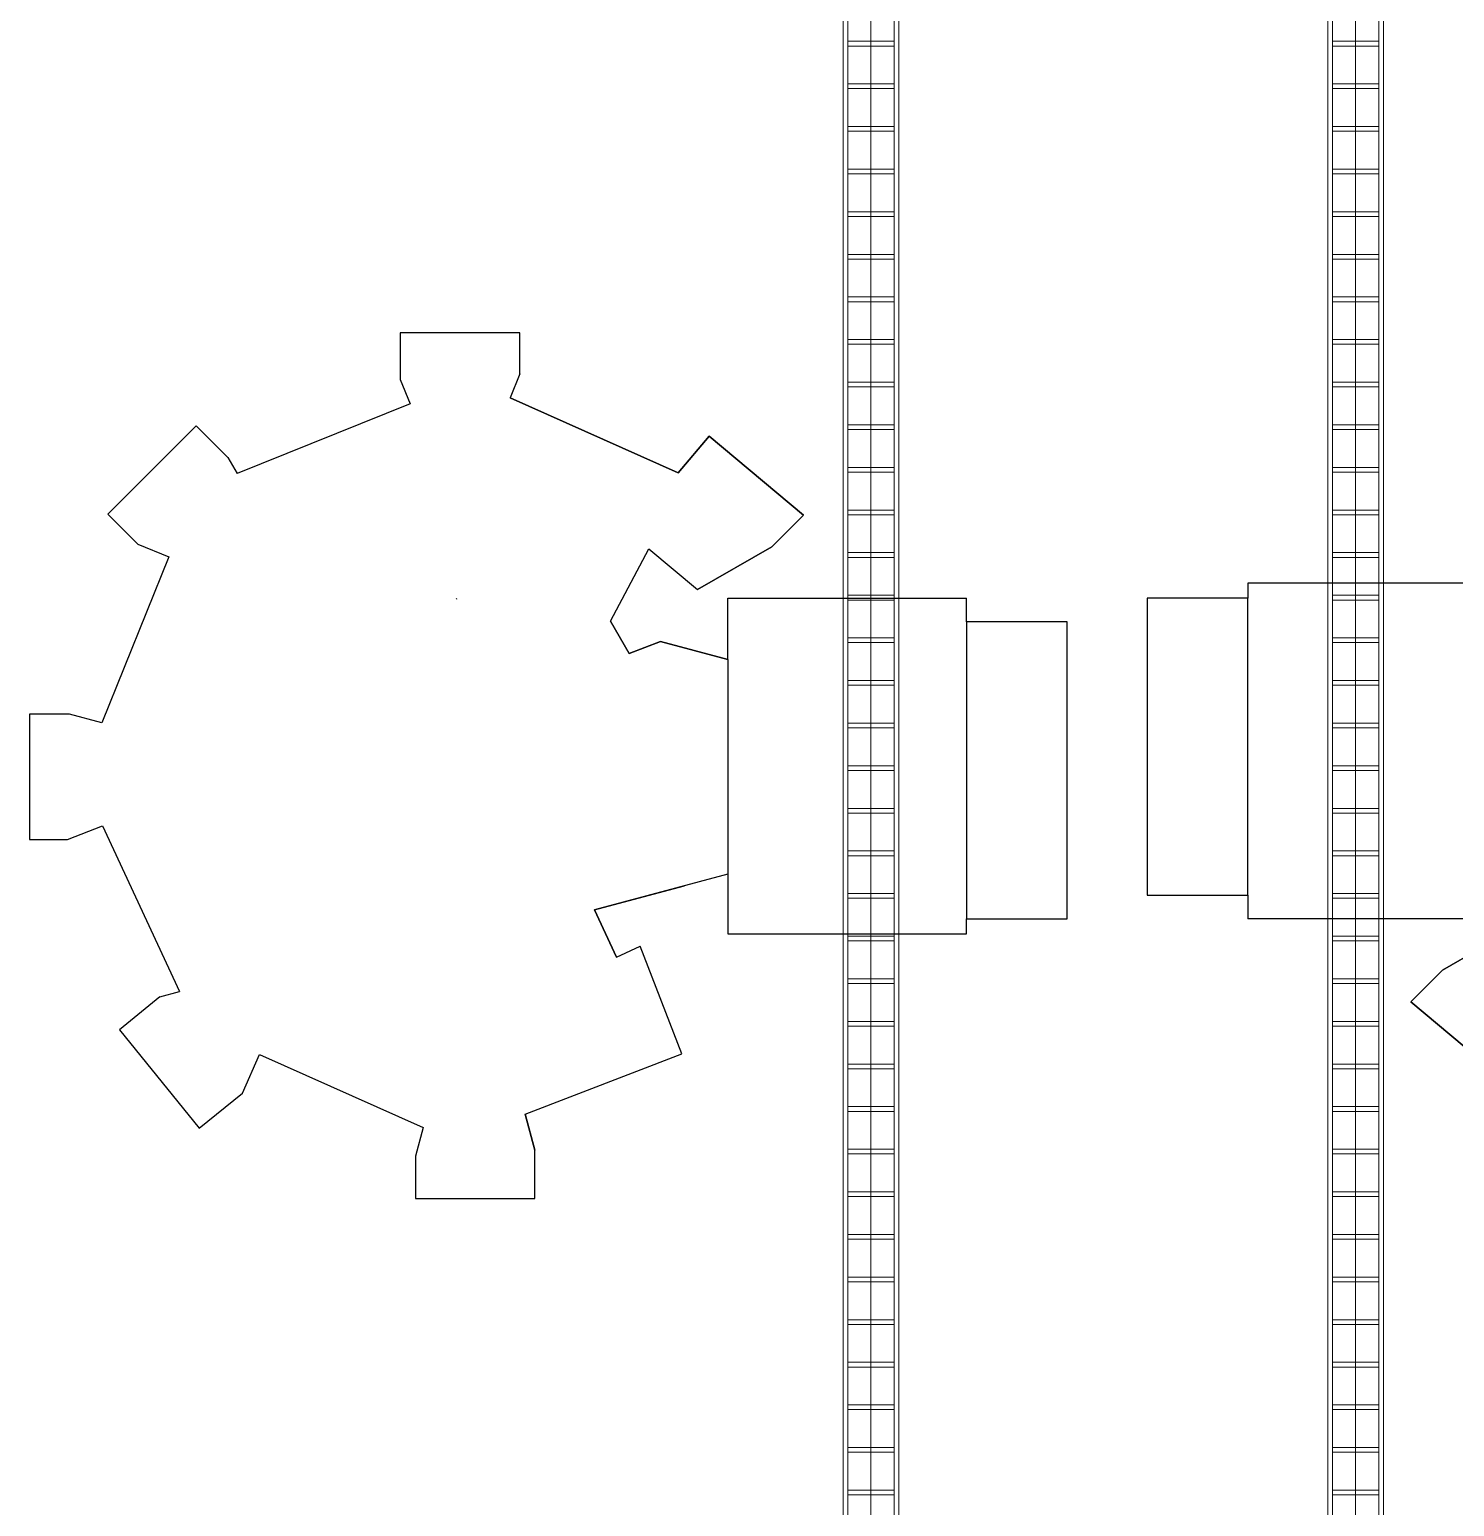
# Model space of a CAD drawing. Header units: millimetres. Extents: x 0 to 154200, y 0 to 64595.
# Drawn here: x 48186 to 55830, y 40462 to 48385 of the extents above; entities that cross this region are included whole.
import ezdxf

# ---------------------------------------------------------------- set-up
doc = ezdxf.new("R2010")
doc.units = ezdxf.units.MM
doc.layers.add('E-CABL-TRAY', color=4, linetype='Continuous', lineweight=9)
doc.layers.add('Equipment', color=7, linetype='Continuous', true_color=0xffffff)

# ---------------------------------------------------------------- blocks, each defined once
blk = doc.blocks.new('Main_ETCH')
at = {"layer": 'Equipment', "lineweight": -3}
for points in [[(3495.8, 3220, 0), (2855.8, 3220, 0)], [(2855.8, 3220, 0), (2855.8, 2960.7, 0)], [(3495.8, 2993.3, 0), (3495.8, 3220, 0)], [(2907.6, 2767.5, 0), (2855.8, 2960.7, 0)], [(2855.8, 2960.7, 0), (2907.6, 2767.5, 0)], [(3454.4, 2838.8, 0), (3495.8, 2993.3, 0)], [(3454.4, 2838.8, 0), (3495.8, 2993.3, 0)], [(4331.4, 2448.3, 0), (3454.4, 2838.8, 0)], [(4331.4, 2448.3, 0), (3454.4, 2838.8, 0)], [(4656.1, 2843, 0), (4423.2, 2654.4, 0)], [(4656.1, 2843, 0), (4423.2, 2654.4, 0)], [(5084.1, 2314.6, 0), (4656.1, 2843, 0)], [(5084.1, 2314.6, 0), (4656.1, 2843, 0)], [(5084.1, 2314.6, 0), (4656.1, 2843, 0)], [(2907.6, 2767.5, 0), (2067.4, 2445, 0)], [(2907.6, 2767.5, 0), (2067.4, 2445, 0)], [(4423.2, 2654.4, 0), (4331.4, 2448.3, 0)], [(4423.2, 2654.4, 0), (4331.4, 2448.3, 0)], [(4423.2, 2654.4, 0), (4331.4, 2448.3, 0)], [(2067.4, 2445, 0), (2289.6, 1866.1, 0)], [(2067.4, 2445, 0), (2289.6, 1866.1, 0)], [(4866.5, 2138.4, 0), (5084.1, 2314.6, 0)], [(4866.5, 2138.4, 0), (5084.1, 2314.6, 0)], [(4866.5, 2138.4, 0), (4760.9, 2110.1, 0)], [(4866.5, 2138.4, 0), (4760.9, 2110.1, 0)], [(5175.1, 1221.9, 0), (4760.9, 2110.1, 0)], [(5175.1, 1221.9, 0), (4760.9, 2110.1, 0)], [(2416.5, 1925.3, 0), (2289.6, 1866.1, 0)], [(2416.5, 1925.3, 0), (2289.6, 1866.1, 0)], [(2534.8, 1671.5, 0), (2416.5, 1925.3, 0)], [(2416.5, 1925.3, 0), (2534.8, 1671.5, 0)], [(2534.8, 1671.5, 0), (2416.5, 1925.3, 0)], [(1820, 1800, 0), (540, 1800, 0)], [(540, 1800, 0), (540, 1720, 0)], [(1820, 329.5, 0), (1820, 1800, 0)], [(0, 1720, 0), (0, 127, 0)], [(540, 1720, 0), (0, 1720, 0)], [(540, 127, 0), (540, 1720, 0)], [(1820, 1480, 0), (2534.8, 1671.5, 0)], [(2534.8, 1671.5, 0), (2051.8, 1542.1, 0)], [(5361.8, 1293.6, 0), (5175.1, 1221.9, 0)], [(5361.8, 1293.6, 0), (5175.1, 1221.9, 0)], [(5565.8, 1293.6, 0), (5361.8, 1293.6, 0)], [(5565.8, 621.4, 0), (5565.8, 1293.6, 0)], [(4818.5, -222.1, 0), (5178.2, 668, 0)], [(4818.5, -222.1, 0), (5178.2, 668, 0)], [(5178.2, 668, 0), (5352, 621.4, 0)], [(5178.2, 668, 0), (5352, 621.4, 0)], [(5352, 621.4, 0), (5565.8, 621.4, 0)], [(2181.4, 232.6, 0), (1820, 329.5, 0)], [(1820, 329.5, 0), (2181.4, 232.6, 0)], [(1820, 329.5, 0), (2181.4, 232.6, 0)], [(1820, 329.5, 0), (1820, 0, 0)], [(2181.4, 232.6, 0), (2349.5, 297.1, 0)], [(2349.5, 297.1, 0), (2181.4, 232.6, 0)], [(2449.5, 123.9, 0), (2349.5, 297.1, 0)], [(2349.5, 297.1, 0), (2449.5, 123.9, 0)], [(0, 127, 0), (540, 127, 0)], [(540, 127, 0), (540, 0, 0)], [(2449.5, 123.9, 0), (2242.9, -264.6, 0)], [(2449.5, 123.9, 0), (2242.9, -264.6, 0)], [(1820, 0, 0), (540, 0, 0)], [(3276.2, 3.2, 0), (3275.9, 5, 0)], [(3276.2, 3.2, 0), (3276.4, 1.8, 0)], [(1982.4, -46, 0), (1584.1, -276, 0)], [(1584.1, -276, 0), (1982.4, -46, 0)], [(2242.9, -264.6, 0), (1982.4, -46, 0)], [(2242.9, -264.6, 0), (1982.4, -46, 0)], [(4985.4, -289.6, 0), (4818.5, -222.1, 0)], [(4985.4, -289.6, 0), (4818.5, -222.1, 0)], [(4985.4, -289.6, 0), (4818.5, -222.1, 0)], [(1584.1, -276, 0), (1414.4, -445.7, 0)], [(1584.1, -276, 0), (1414.4, -445.7, 0)], [(5146.2, -450.3, 0), (4985.4, -289.6, 0)], [(5146.2, -450.3, 0), (4985.4, -289.6, 0)], [(1919.9, -870, 0), (1414.4, -445.7, 0)], [(1414.4, -445.7, 0), (1919.9, -870, 0)], [(4671.3, -925.3, 0), (5146.2, -450.3, 0)], [(4671.3, -925.3, 0), (5146.2, -450.3, 0)], [(2085.8, -672.3, 0), (1919.9, -870, 0)], [(1919.9, -870, 0), (2085.8, -672.3, 0)], [(2085.8, -672.3, 0), (1919.9, -870, 0)], [(2085.8, -672.3, 0), (2988.3, -1074.1, 0)], [(2988.3, -1074.1, 0), (2085.8, -672.3, 0)], [(3524.4, -1043.6, 0), (4451.6, -668.9, 0)], [(3524.4, -1043.6, 0), (4451.6, -668.9, 0)], [(4501.6, -755.5, 0), (4451.6, -668.9, 0)], [(4501.6, -755.5, 0), (4671.3, -925.3, 0)], [(4671.3, -925.3, 0), (4501.6, -755.5, 0)], [(2935.8, -1203.9, 0), (2988.3, -1074.1, 0)], [(3576.8, -1173.4, 0), (3524.4, -1043.6, 0)], [(3576.8, -1173.4, 0), (3524.4, -1043.6, 0)], [(3576.8, -1423.9, 0), (3576.8, -1173.4, 0)], [(2935.8, -1203.9, 0), (2935.8, -1423.9, 0)], [(2935.8, -1423.9, 0), (3576.8, -1423.9, 0)]]:
    blk.add_polyline3d(points, dxfattribs=at)

msp = doc.modelspace()

# ---------------------------------------------------------------- linework, layer by layer
at = {"layer": 'E-CABL-TRAY'}
for p, q in [((52550, 9218.7018), (52550, 55818.7018)), ((52575.4, 9218.7018), (52575.4, 55818.7018)), ((52700, 9218.7018), (52700, 55818.7018)), ((52824.6, 9218.7018), (52824.6, 55818.7018)), ((52850, 9218.7018), (52850, 55818.7018)), ((55150, 9218.7018), (55150, 55818.7018)), ((55175.4, 9218.7018), (55175.4, 55818.7018)), ((55300, 9218.7018), (55300, 55818.7018)), ((55424.6, 9218.7018), (55424.6, 55818.7018)), ((55450, 9218.7018), (55450, 55818.7018)), ((52824.6, 48322.0018), (52575.4, 48322.0018)), ((52824.6, 48296.6018), (52575.4, 48296.6018)), ((55424.6, 48322.0018), (55175.4, 48322.0018)), ((55424.6, 48296.6018), (55175.4, 48296.6018)), ((52824.6, 48093.4018), (52575.4, 48093.4018)), ((55424.6, 48093.4018), (55175.4, 48093.4018)), ((52824.6, 48068.0018), (52575.4, 48068.0018)), ((55424.6, 48068.0018), (55175.4, 48068.0018)), ((52824.6, 47864.8018), (52575.4, 47864.8018)), ((55424.6, 47864.8018), (55175.4, 47864.8018)), ((52824.6, 47839.4018), (52575.4, 47839.4018)), ((55424.6, 47839.4018), (55175.4, 47839.4018)), ((52824.6, 47636.2018), (52575.4, 47636.2018)), ((55424.6, 47636.2018), (55175.4, 47636.2018)), ((52824.6, 47610.8018), (52575.4, 47610.8018)), ((55424.6, 47610.8018), (55175.4, 47610.8018)), ((52824.6, 47407.6018), (52575.4, 47407.6018)), ((52824.6, 47382.2018), (52575.4, 47382.2018)), ((55424.6, 47407.6018), (55175.4, 47407.6018)), ((55424.6, 47382.2018), (55175.4, 47382.2018)), ((52824.6, 47179.0018), (52575.4, 47179.0018)), ((52824.6, 47153.6018), (52575.4, 47153.6018)), ((55424.6, 47179.0018), (55175.4, 47179.0018)), ((55424.6, 47153.6018), (55175.4, 47153.6018)), ((52824.6, 46950.4018), (52575.4, 46950.4018)), ((52824.6, 46925.0018), (52575.4, 46925.0018)), ((55424.6, 46950.4018), (55175.4, 46950.4018)), ((55424.6, 46925.0018), (55175.4, 46925.0018)), ((52824.6, 46721.8018), (52575.4, 46721.8018)), ((52824.6, 46696.4018), (52575.4, 46696.4018)), ((55424.6, 46721.8018), (55175.4, 46721.8018)), ((55424.6, 46696.4018), (55175.4, 46696.4018)), ((52824.6, 46493.2018), (52575.4, 46493.2018)), ((52824.6, 46467.8018), (52575.4, 46467.8018)), ((55424.6, 46493.2018), (55175.4, 46493.2018)), ((55424.6, 46467.8018), (55175.4, 46467.8018)), ((52824.6, 46264.6018), (52575.4, 46264.6018)), ((52824.6, 46239.2018), (52575.4, 46239.2018)), ((55424.6, 46264.6018), (55175.4, 46264.6018)), ((55424.6, 46239.2018), (55175.4, 46239.2018)), ((52824.6, 46036.0018), (52575.4, 46036.0018)), ((55424.6, 46036.0018), (55175.4, 46036.0018)), ((52824.6, 46010.6018), (52575.4, 46010.6018)), ((55424.6, 46010.6018), (55175.4, 46010.6018)), ((52824.6, 45807.4018), (52575.4, 45807.4018)), ((55424.6, 45807.4018), (55175.4, 45807.4018)), ((52824.6, 45782.0018), (52575.4, 45782.0018)), ((55424.6, 45782.0018), (55175.4, 45782.0018)), ((52824.6, 45578.8018), (52575.4, 45578.8018)), ((55424.6, 45578.8018), (55175.4, 45578.8018)), ((52824.6, 45553.4018), (52575.4, 45553.4018)), ((55424.6, 45553.4018), (55175.4, 45553.4018)), ((52824.6, 45350.2018), (52575.4, 45350.2018)), ((52824.6, 45324.8018), (52575.4, 45324.8018)), ((55424.6, 45350.2018), (55175.4, 45350.2018)), ((55424.6, 45324.8018), (55175.4, 45324.8018)), ((52824.6, 45121.6018), (52575.4, 45121.6018)), ((52824.6, 45096.2018), (52575.4, 45096.2018)), ((55424.6, 45121.6018), (55175.4, 45121.6018)), ((55424.6, 45096.2018), (55175.4, 45096.2018)), ((52824.6, 44893.0018), (52575.4, 44893.0018)), ((52824.6, 44867.6018), (52575.4, 44867.6018)), ((55424.6, 44893.0018), (55175.4, 44893.0018)), ((55424.6, 44867.6018), (55175.4, 44867.6018)), ((52824.6, 44664.4018), (52575.4, 44664.4018)), ((52824.6, 44639.0018), (52575.4, 44639.0018)), ((55424.6, 44664.4018), (55175.4, 44664.4018)), ((55424.6, 44639.0018), (55175.4, 44639.0018)), ((52824.6, 44435.8018), (52575.4, 44435.8018)), ((52824.6, 44410.4018), (52575.4, 44410.4018)), ((55424.6, 44435.8018), (55175.4, 44435.8018)), ((55424.6, 44410.4018), (55175.4, 44410.4018)), ((52824.6, 44207.2018), (52575.4, 44207.2018)), ((52824.6, 44181.8018), (52575.4, 44181.8018)), ((55424.6, 44207.2018), (55175.4, 44207.2018)), ((55424.6, 44181.8018), (55175.4, 44181.8018)), ((52824.6, 43978.6018), (52575.4, 43978.6018)), ((55424.6, 43978.6018), (55175.4, 43978.6018)), ((52824.6, 43953.2018), (52575.4, 43953.2018)), ((55424.6, 43953.2018), (55175.4, 43953.2018)), ((52824.6, 43750.0018), (52575.4, 43750.0018)), ((55424.6, 43750.0018), (55175.4, 43750.0018)), ((52824.6, 43724.6018), (52575.4, 43724.6018)), ((55424.6, 43724.6018), (55175.4, 43724.6018)), ((52824.6, 43521.4018), (52575.4, 43521.4018)), ((55424.6, 43521.4018), (55175.4, 43521.4018)), ((52824.6, 43496.0018), (52575.4, 43496.0018)), ((55424.6, 43496.0018), (55175.4, 43496.0018)), ((52824.6, 43292.8018), (52575.4, 43292.8018)), ((52824.6, 43267.4018), (52575.4, 43267.4018)), ((55424.6, 43292.8018), (55175.4, 43292.8018)), ((55424.6, 43267.4018), (55175.4, 43267.4018)), ((52824.6, 43064.2018), (52575.4, 43064.2018)), ((52824.6, 43038.8018), (52575.4, 43038.8018)), ((55424.6, 43064.2018), (55175.4, 43064.2018)), ((55424.6, 43038.8018), (55175.4, 43038.8018)), ((52824.6, 42835.6018), (52575.4, 42835.6018)), ((52824.6, 42810.2018), (52575.4, 42810.2018)), ((55424.6, 42835.6018), (55175.4, 42835.6018)), ((55424.6, 42810.2018), (55175.4, 42810.2018)), ((52824.6, 42607.0018), (52575.4, 42607.0018)), ((52824.6, 42581.6018), (52575.4, 42581.6018)), ((55424.6, 42607.0018), (55175.4, 42607.0018)), ((55424.6, 42581.6018), (55175.4, 42581.6018)), ((52824.6, 42378.4018), (52575.4, 42378.4018)), ((52824.6, 42353.0018), (52575.4, 42353.0018)), ((55424.6, 42378.4018), (55175.4, 42378.4018)), ((55424.6, 42353.0018), (55175.4, 42353.0018)), ((52824.6, 42149.8018), (52575.4, 42149.8018)), ((52824.6, 42124.4018), (52575.4, 42124.4018)), ((55424.6, 42149.8018), (55175.4, 42149.8018)), ((55424.6, 42124.4018), (55175.4, 42124.4018)), ((52824.6, 41921.2018), (52575.4, 41921.2018)), ((55424.6, 41921.2018), (55175.4, 41921.2018)), ((52824.6, 41895.8018), (52575.4, 41895.8018)), ((55424.6, 41895.8018), (55175.4, 41895.8018)), ((52824.6, 41692.6018), (52575.4, 41692.6018)), ((55424.6, 41692.6018), (55175.4, 41692.6018)), ((52824.6, 41667.2018), (52575.4, 41667.2018)), ((55424.6, 41667.2018), (55175.4, 41667.2018)), ((52824.6, 41464.0018), (52575.4, 41464.0018)), ((52824.6, 41438.6018), (52575.4, 41438.6018)), ((55424.6, 41464.0018), (55175.4, 41464.0018)), ((55424.6, 41438.6018), (55175.4, 41438.6018)), ((52824.6, 41235.4018), (52575.4, 41235.4018)), ((52824.6, 41210.0018), (52575.4, 41210.0018)), ((55424.6, 41235.4018), (55175.4, 41235.4018)), ((55424.6, 41210.0018), (55175.4, 41210.0018)), ((52824.6, 41006.8018), (52575.4, 41006.8018)), ((52824.6, 40981.4018), (52575.4, 40981.4018)), ((55424.6, 41006.8018), (55175.4, 41006.8018)), ((55424.6, 40981.4018), (55175.4, 40981.4018)), ((52824.6, 40778.2018), (52575.4, 40778.2018)), ((52824.6, 40752.8018), (52575.4, 40752.8018)), ((55424.6, 40778.2018), (55175.4, 40778.2018)), ((55424.6, 40752.8018), (55175.4, 40752.8018)), ((52824.6, 40549.6018), (52575.4, 40549.6018)), ((52824.6, 40524.2018), (52575.4, 40524.2018)), ((55424.6, 40549.6018), (55175.4, 40549.6018)), ((55424.6, 40524.2018), (55175.4, 40524.2018))]:
    msp.add_line(p, q, dxfattribs=at)

# ---------------------------------------------------------------- block references
at = {"layer": 'Equipment'}
msp.add_blockref('Main_ETCH', (54181.2576, 43614.6303), dxfattribs=at)
at = {"layer": 'Equipment', "rotation": 180}
msp.add_blockref('Main_ETCH', (53752.0705, 45334.4844), dxfattribs=at)

doc.saveas('drawing.dxf')
